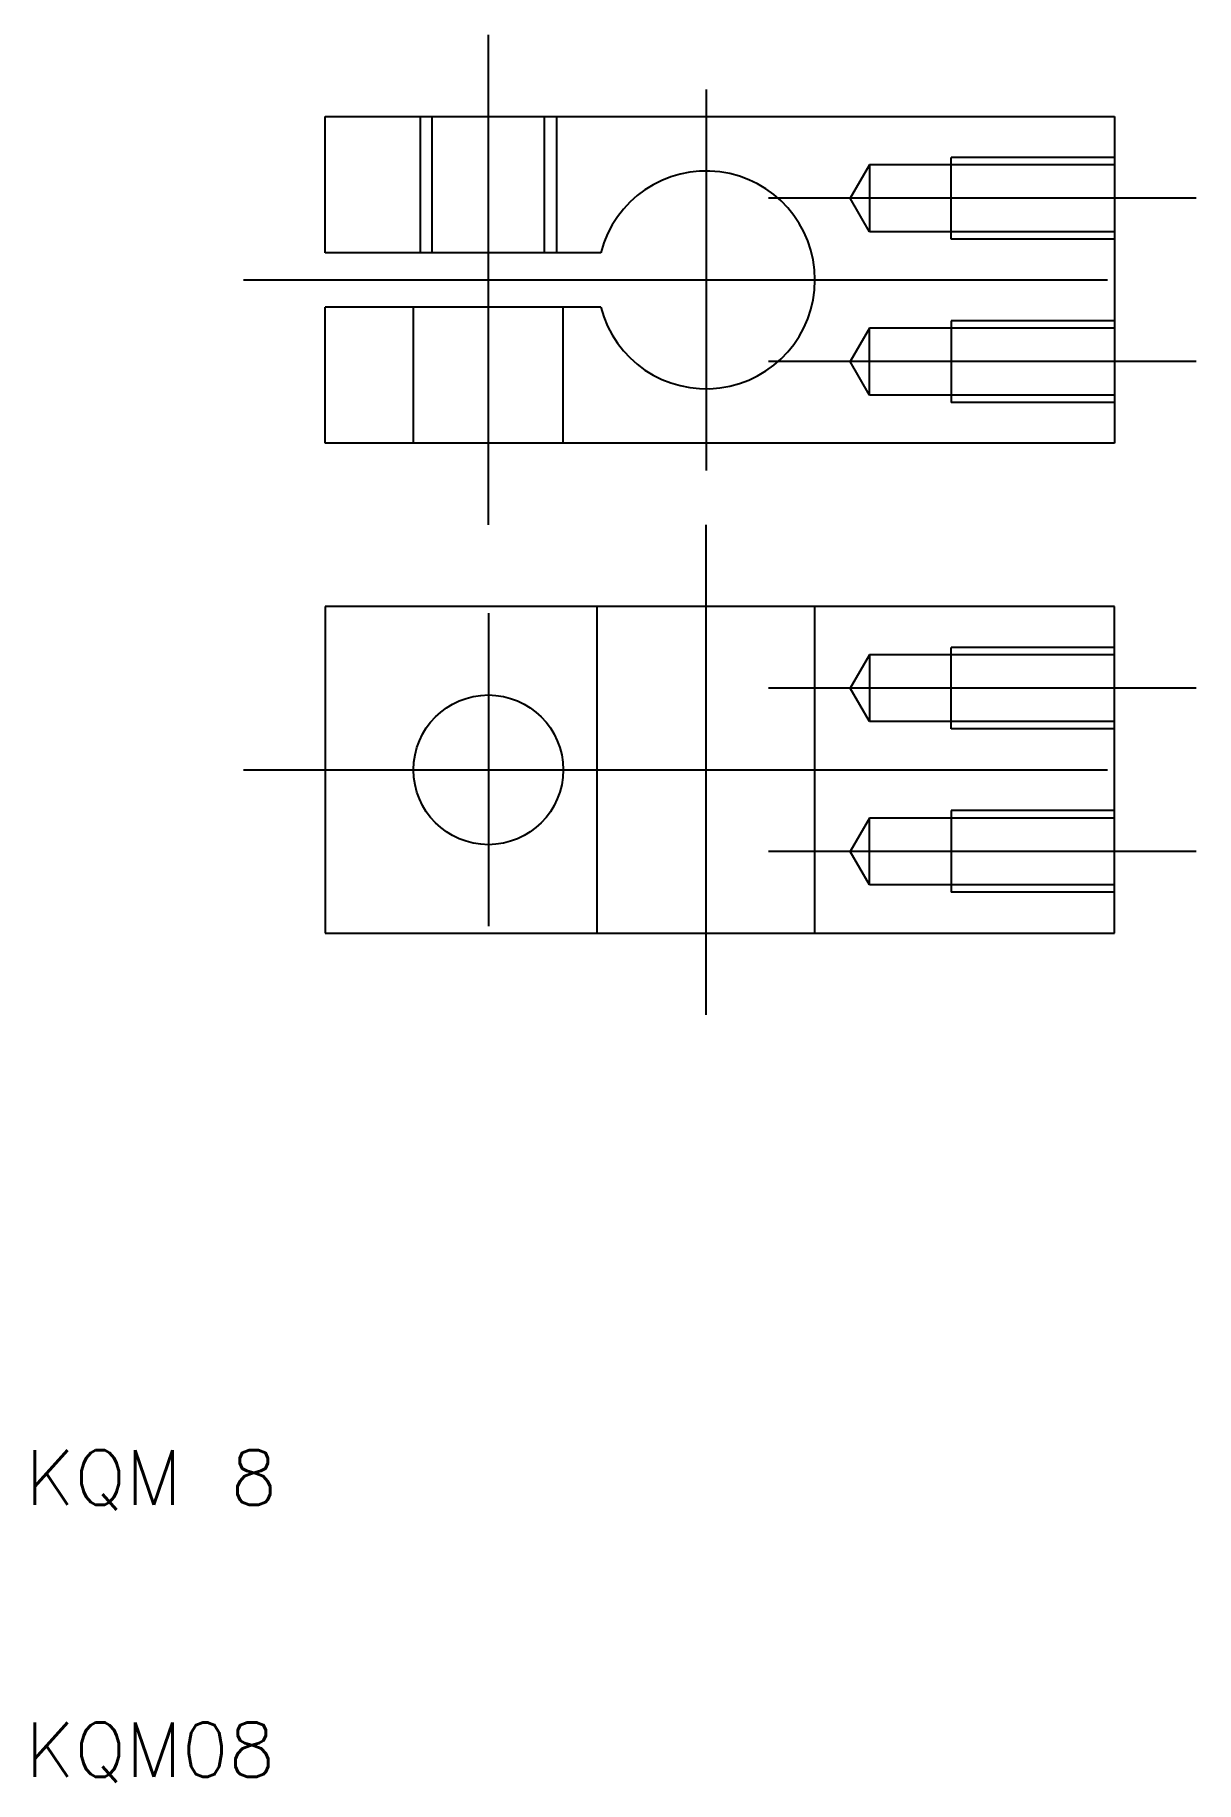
# Model space of a CAD drawing. Extents: x 10.3 to 53, y 9.8 to 74.
import ezdxf

# ---------------------------------------------------------------- set-up
doc = ezdxf.new("R2010")
doc.units = 0
doc.linetypes.add('CENTER', pattern=[50.8, 31.75, -6.35, 6.35, -6.35])
doc.linetypes.add('DASHED', pattern=[19.05, 12.7, -6.35])
doc.layers.get('0').update_dxf_attribs({"linetype": 'CONTINUOUS'})
doc.layers.add('CENTER', color=1, linetype='CENTER')
doc.styles.get("Standard").update_dxf_attribs({"font": 'txt.shx'})

msp = doc.modelspace()

# ---------------------------------------------------------------- linework, layer by layer
for p, q in [((21, 71), (50, 71)), ((21, 66), (21, 71)), ((50, 71), (50, 59)), ((31.127, 66), (21, 66)), ((31.127, 64), (21, 64)), ((21, 59), (21, 64)), ((50, 59), (21, 59)), ((50, 53), (21, 53)), ((21, 53), (21, 41)), ((50, 41), (50, 53)), ((21, 41), (50, 41))]:
    msp.add_line(p, q)
at = {"color": 3, "linetype": 'DASHED'}
for p, q in [((24.5, 71), (24.5, 66)), ((24.933, 66), (24.933, 71)), ((29.067, 66), (29.067, 71)), ((29.5, 71), (29.5, 66)), ((44, 66.5), (44, 69.5)), ((50, 69.5), (44, 69.5)), ((41, 69.23), (40.29, 68)), ((41, 69.23), (41, 66.771)), ((50, 69.23), (41, 69.23)), ((41, 66.771), (40.29, 68)), ((50, 66.771), (41, 66.771)), ((50, 66.5), (44, 66.5)), ((24.25, 59), (24.25, 64)), ((29.75, 59), (29.75, 64)), ((41, 63.229), (40.29, 62)), ((50, 63.229), (41, 63.229)), ((41, 60.77), (41, 63.229)), ((50, 63.5), (44, 63.5)), ((44, 63.5), (44, 60.5)), ((41, 60.77), (40.29, 62)), ((50, 60.77), (41, 60.77)), ((50, 60.5), (44, 60.5)), ((31, 41), (31, 53)), ((39, 41), (39, 53)), ((44, 48.5), (44, 51.5)), ((50, 51.5), (44, 51.5)), ((41, 51.229), (40.29, 50)), ((41, 51.229), (41, 48.77)), ((50, 51.229), (41, 51.229)), ((41, 48.77), (40.29, 50)), ((50, 48.77), (41, 48.77)), ((50, 48.5), (44, 48.5)), ((41, 45.229), (40.29, 44)), ((50, 45.229), (41, 45.229)), ((41, 42.771), (41, 45.229)), ((50, 45.5), (44, 45.5)), ((44, 45.5), (44, 42.5)), ((41, 42.771), (40.29, 44)), ((50, 42.771), (41, 42.771)), ((50, 42.5), (44, 42.5))]:
    msp.add_line(p, q, dxfattribs=at)
msp.add_circle((27, 47), 2.75)
msp.add_arc((35, 65), 4, 194.47751, 165.52249)
at = {"layer": 'CENTER'}
for p, q in [((27, 56), (27, 74)), ((35, 72), (35, 58)), ((53, 68), (37.29, 68)), ((18, 65), (53, 65)), ((53, 62), (37.29, 62)), ((35, 38), (35, 56)), ((27, 52.75), (27, 41.25)), ((53, 50), (37.29, 50)), ((18, 47), (53, 47)), ((53, 44), (37.29, 44))]:
    msp.add_line(p, q, dxfattribs=at)

# ---------------------------------------------------------------- texts
for s, p in [('KQM 8', (10, 20)), ('KQM08', (10, 10))]:
    msp.add_text(s, height=2).set_placement(p)

doc.saveas('drawing.dxf')
